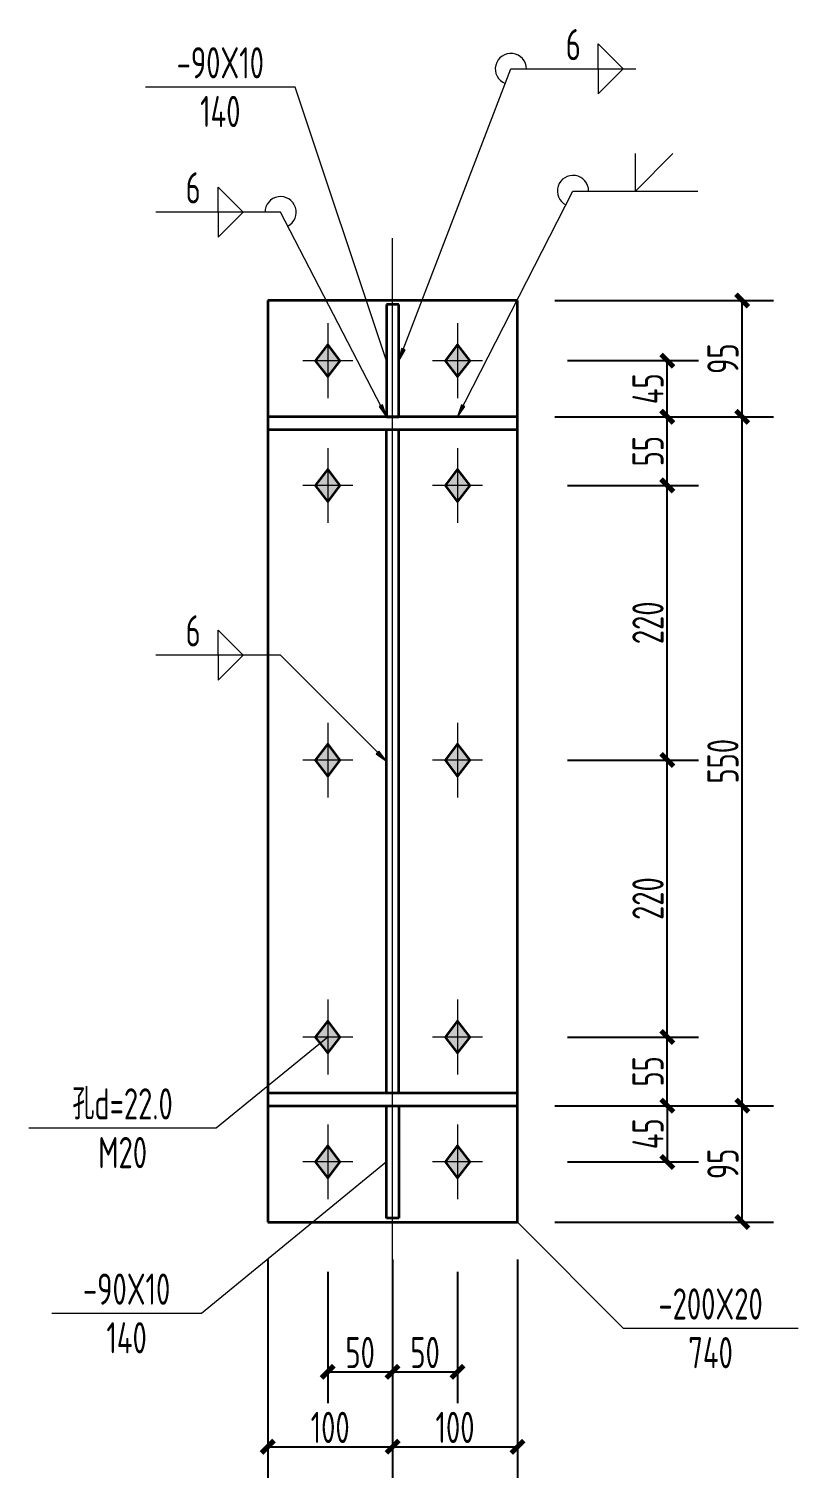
# Model space of a CAD drawing. Header units: millimetres. Extents: x 6950065 to 7140129, y 16284814 to 19754034.
# Drawn here: x 7058220 to 7064379, y 17926521 to 17938128 of the extents above; entities that cross this region are included whole.
import ezdxf
from ezdxf.enums import TextEntityAlignment as Align

# ---------------------------------------------------------------- set-up
doc = ezdxf.new("R2010")
doc.units = ezdxf.units.MM
doc.header["$LTSCALE"] = 1500
doc.header["$MEASUREMENT"] = 0
doc.linetypes.add('线型6', pattern=[8.75, 5, -1.25, 1.25, -1.25])
doc.layers.get('Defpoints').update_dxf_attribs({"color": 1})
for name, color, linetype, lineweight in [('10', 7, 'Continuous', 35), ('20', 2, 'Continuous', 35), ('尺寸标注', 9, 'Continuous', 18), ('焊缝标注', 9, 'Continuous', 18), ('螺栓孔标注', 9, 'Continuous', 18), ('钢板标注', 9, 'Continuous', 18)]:
    doc.layers.add(name, color=color, linetype=linetype, lineweight=lineweight)
doc.styles.add('FromPkpm', font='Pkpmeng', dxfattribs={"width": 0.7, "bigfont": 'hztxt'})
doc.dimstyles.new('Pkpm_1.00', dxfattribs={"dimtxt": 250, "dimasz": 100, "dimexe": 250, "dimexo": 0.0625, "dimgap": 30, "dimtad": 1, "dimdec": 0, "dimrnd": 5, "dimzin": 0, "dimdsep": 46, "dimtxsty": 'FromPkpm', "dimblk1": 'ARCHTICK', "dimblk2": 'ARCHTICK', "dimsah": 1, "dimcen": 0.09, "dimadec": 0, "dimazin": 0, "dimtfac": 1, "dimtdec": 0, "dimtix": 1, "dimtmove": 2, "dimatfit": 1, "dimfxl": 0, "dimtolj": 1, "dimtzin": 0, "dimarcsym": 0})

# ---------------------------------------------------------------- blocks, each defined once
blk = doc.blocks.new('_ArchTick')
at = {"color": 0, "linetype": 'ByBlock', "const_width": 0.4}
blk.add_lwpolyline([(-0.5, -0.5), (0.5, 0.5)], dxfattribs=at)
blk = doc.blocks.new('*D354')
at = {"layer": 'Defpoints', "color": 0, "linetype": 'Continuous'}
for p in [(7062132, 17935471), (7063332, 17935471), (7062132, 17935021)]:
    blk.add_point(p, dxfattribs=at)
at = {"layer": '尺寸标注', "color": 0, "linetype": 'Continuous', "lineweight": -2}
for p, q in [((7062532, 17935471), (7063582, 17935471)), ((7063332, 17935021), (7063332, 17935471)), ((7062532, 17935021), (7063582, 17935021))]:
    blk.add_line(p, q, dxfattribs=at)
at = {"layer": '尺寸标注', "color": 0, "linetype": 'Continuous', "lineweight": -2, "xscale": 100, "yscale": 100, "zscale": 100}
for p, rotation in [((7063332, 17935471), 90), ((7063332, 17935021), 270)]:
    blk.add_blockref('_ArchTick', p, dxfattribs=dict(at, rotation=rotation))
at = {"layer": '尺寸标注', "color": 0, "linetype": 'Continuous', "lineweight": 18, "insert": (7063177, 17935246), "char_height": 250, "attachment_point": 5, "rotation": 90, "style": 'FromPkpm'}
blk.add_mtext('\\A1;45', dxfattribs=at)
blk = doc.blocks.new('*D355')
at = {"layer": 'Defpoints', "color": 0, "linetype": 'Continuous'}
for p in [(7062132, 17935021), (7063332, 17935021), (7062132, 17934471)]:
    blk.add_point(p, dxfattribs=at)
at = {"layer": '尺寸标注', "color": 0, "linetype": 'Continuous', "lineweight": -2}
for p, q in [((7062532, 17935021), (7063582, 17935021)), ((7063332, 17934471), (7063332, 17935021)), ((7062532, 17934471), (7063582, 17934471))]:
    blk.add_line(p, q, dxfattribs=at)
at = {"layer": '尺寸标注', "color": 0, "linetype": 'Continuous', "lineweight": -2, "xscale": 100, "yscale": 100, "zscale": 100}
for p, rotation in [((7063332, 17935021), 90), ((7063332, 17934471), 270)]:
    blk.add_blockref('_ArchTick', p, dxfattribs=dict(at, rotation=rotation))
at = {"layer": '尺寸标注', "color": 0, "linetype": 'Continuous', "lineweight": 18, "insert": (7063177, 17934746), "char_height": 250, "attachment_point": 5, "rotation": 90, "style": 'FromPkpm'}
blk.add_mtext('\\A1;55', dxfattribs=at)
blk = doc.blocks.new('*D356')
at = {"layer": 'Defpoints', "color": 0, "linetype": 'Continuous'}
for p in [(7062132, 17929503), (7063332, 17929503), (7062132, 17929053)]:
    blk.add_point(p, dxfattribs=at)
at = {"layer": '尺寸标注', "color": 0, "linetype": 'Continuous', "lineweight": -2}
for p, q in [((7062532, 17929503), (7063582, 17929503)), ((7063332, 17929503), (7063332, 17929053)), ((7062532, 17929053), (7063582, 17929053))]:
    blk.add_line(p, q, dxfattribs=at)
at = {"layer": '尺寸标注', "color": 0, "linetype": 'Continuous', "lineweight": -2, "xscale": 100, "yscale": 100, "zscale": 100}
for p, rotation in [((7063332, 17929503), 90), ((7063332, 17929053), 270)]:
    blk.add_blockref('_ArchTick', p, dxfattribs=dict(at, rotation=rotation))
at = {"layer": '尺寸标注', "color": 0, "linetype": 'Continuous', "lineweight": 18, "insert": (7063177, 17929278), "char_height": 250, "attachment_point": 5, "rotation": 90, "style": 'FromPkpm'}
blk.add_mtext('\\A1;45', dxfattribs=at)
blk = doc.blocks.new('*D357')
at = {"layer": 'Defpoints', "color": 0, "linetype": 'Continuous'}
for p in [(7062132, 17930053), (7063332, 17930053), (7062132, 17929503)]:
    blk.add_point(p, dxfattribs=at)
at = {"layer": '尺寸标注', "color": 0, "linetype": 'Continuous', "lineweight": -2}
for p, q in [((7062532, 17930053), (7063582, 17930053)), ((7063332, 17929503), (7063332, 17930053)), ((7062532, 17929503), (7063582, 17929503))]:
    blk.add_line(p, q, dxfattribs=at)
at = {"layer": '尺寸标注', "color": 0, "linetype": 'Continuous', "lineweight": -2, "xscale": 100, "yscale": 100, "zscale": 100}
for p, rotation in [((7063332, 17930053), 90), ((7063332, 17929503), 270)]:
    blk.add_blockref('_ArchTick', p, dxfattribs=dict(at, rotation=rotation))
at = {"layer": '尺寸标注', "color": 0, "linetype": 'Continuous', "lineweight": 18, "insert": (7063177, 17929778), "char_height": 250, "attachment_point": 5, "rotation": 90, "style": 'FromPkpm'}
blk.add_mtext('\\A1;55', dxfattribs=at)
blk = doc.blocks.new('*D358')
at = {"layer": 'Defpoints', "color": 0, "linetype": 'Continuous'}
for p in [(7062132, 17934471), (7063332, 17934471), (7062132, 17932271)]:
    blk.add_point(p, dxfattribs=at)
at = {"layer": '尺寸标注', "color": 0, "linetype": 'Continuous', "lineweight": -2}
for p, q in [((7062532, 17934471), (7063582, 17934471)), ((7063332, 17932271), (7063332, 17934471)), ((7062532, 17932271), (7063582, 17932271))]:
    blk.add_line(p, q, dxfattribs=at)
at = {"layer": '尺寸标注', "color": 0, "linetype": 'Continuous', "lineweight": -2, "xscale": 100, "yscale": 100, "zscale": 100}
for p, rotation in [((7063332, 17934471), 90), ((7063332, 17932271), 270)]:
    blk.add_blockref('_ArchTick', p, dxfattribs=dict(at, rotation=rotation))
at = {"layer": '尺寸标注', "color": 0, "linetype": 'Continuous', "lineweight": 18, "insert": (7063177, 17933371), "char_height": 250, "attachment_point": 5, "rotation": 90, "style": 'FromPkpm'}
blk.add_mtext('\\A1;220', dxfattribs=at)
blk = doc.blocks.new('*D359')
at = {"layer": 'Defpoints', "color": 0, "linetype": 'Continuous'}
for p in [(7062132, 17932271), (7063332, 17932271), (7062132, 17930053)]:
    blk.add_point(p, dxfattribs=at)
at = {"layer": '尺寸标注', "color": 0, "linetype": 'Continuous', "lineweight": -2}
for p, q in [((7062532, 17932271), (7063582, 17932271)), ((7063332, 17930053), (7063332, 17932271)), ((7062532, 17930053), (7063582, 17930053))]:
    blk.add_line(p, q, dxfattribs=at)
at = {"layer": '尺寸标注', "color": 0, "linetype": 'Continuous', "lineweight": -2, "xscale": 100, "yscale": 100, "zscale": 100}
for p, rotation in [((7063332, 17932271), 90), ((7063332, 17930053), 270)]:
    blk.add_blockref('_ArchTick', p, dxfattribs=dict(at, rotation=rotation))
at = {"layer": '尺寸标注', "color": 0, "linetype": 'Continuous', "lineweight": 18, "insert": (7063177, 17931162), "char_height": 250, "attachment_point": 5, "rotation": 90, "style": 'FromPkpm'}
blk.add_mtext('\\A1;220', dxfattribs=at)
blk = doc.blocks.new('*D360')
at = {"layer": 'Defpoints', "color": 0, "linetype": 'Continuous'}
for p in [(7060612, 17928571), (7061132, 17928571), (7061132, 17927371)]:
    blk.add_point(p, dxfattribs=at)
at = {"layer": '尺寸标注', "color": 0, "linetype": 'Continuous', "lineweight": -2}
for p, q in [((7060612, 17928171), (7060612, 17927121)), ((7061132, 17928171), (7061132, 17927121)), ((7060612, 17927371), (7061132, 17927371))]:
    blk.add_line(p, q, dxfattribs=at)
at = {"layer": '尺寸标注', "color": 0, "linetype": 'Continuous', "lineweight": -2, "xscale": 100, "yscale": 100, "zscale": 100, "rotation": 180}
blk.add_blockref('_ArchTick', (7060612, 17927371), dxfattribs=at)
at = {"layer": '尺寸标注', "color": 0, "linetype": 'Continuous', "lineweight": -2, "xscale": 100, "yscale": 100, "zscale": 100}
blk.add_blockref('_ArchTick', (7061132, 17927371), dxfattribs=at)
at = {"layer": '尺寸标注', "color": 0, "linetype": 'Continuous', "lineweight": 18, "insert": (7060872, 17927526), "char_height": 250, "attachment_point": 5, "style": 'FromPkpm'}
blk.add_mtext('\\A1;50', dxfattribs=at)
blk = doc.blocks.new('*D361')
at = {"layer": 'Defpoints', "color": 0, "linetype": 'Continuous'}
for p in [(7061132, 17928571), (7061652, 17928571), (7061652, 17927371)]:
    blk.add_point(p, dxfattribs=at)
at = {"layer": '尺寸标注', "color": 0, "linetype": 'Continuous', "lineweight": -2}
for p, q in [((7061132, 17928171), (7061132, 17927121)), ((7061652, 17928171), (7061652, 17927121)), ((7061132, 17927371), (7061652, 17927371))]:
    blk.add_line(p, q, dxfattribs=at)
at = {"layer": '尺寸标注', "color": 0, "linetype": 'Continuous', "lineweight": -2, "xscale": 100, "yscale": 100, "zscale": 100, "rotation": 180}
blk.add_blockref('_ArchTick', (7061132, 17927371), dxfattribs=at)
at = {"layer": '尺寸标注', "color": 0, "linetype": 'Continuous', "lineweight": -2, "xscale": 100, "yscale": 100, "zscale": 100}
blk.add_blockref('_ArchTick', (7061652, 17927371), dxfattribs=at)
at = {"layer": '尺寸标注', "color": 0, "linetype": 'Continuous', "lineweight": 18, "insert": (7061392, 17927526), "char_height": 250, "attachment_point": 5, "style": 'FromPkpm'}
blk.add_mtext('\\A1;50', dxfattribs=at)
blk = doc.blocks.new('*D362')
at = {"layer": 'Defpoints', "color": 0, "linetype": 'Continuous'}
for p in [(7060132, 17928571), (7061132, 17928571), (7061132, 17926771)]:
    blk.add_point(p, dxfattribs=at)
at = {"layer": '尺寸标注', "color": 0, "linetype": 'Continuous', "lineweight": -2}
for p, q in [((7060132, 17928271), (7060132, 17926521)), ((7061132, 17928271), (7061132, 17926521)), ((7060132, 17926771), (7061132, 17926771))]:
    blk.add_line(p, q, dxfattribs=at)
at = {"layer": '尺寸标注', "color": 0, "linetype": 'Continuous', "lineweight": -2, "xscale": 100, "yscale": 100, "zscale": 100, "rotation": 180}
blk.add_blockref('_ArchTick', (7060132, 17926771), dxfattribs=at)
at = {"layer": '尺寸标注', "color": 0, "linetype": 'Continuous', "lineweight": -2, "xscale": 100, "yscale": 100, "zscale": 100}
blk.add_blockref('_ArchTick', (7061132, 17926771), dxfattribs=at)
at = {"layer": '尺寸标注', "color": 0, "linetype": 'Continuous', "lineweight": 18, "insert": (7060632, 17926926), "char_height": 250, "attachment_point": 5, "style": 'FromPkpm'}
blk.add_mtext('\\A1;100', dxfattribs=at)
blk = doc.blocks.new('*D363')
at = {"layer": 'Defpoints', "color": 0, "linetype": 'Continuous'}
for p in [(7061132, 17928571), (7062132, 17928571), (7062132, 17926771)]:
    blk.add_point(p, dxfattribs=at)
at = {"layer": '尺寸标注', "color": 0, "linetype": 'Continuous', "lineweight": -2}
for p, q in [((7061132, 17928271), (7061132, 17926521)), ((7062132, 17928271), (7062132, 17926521)), ((7061132, 17926771), (7062132, 17926771))]:
    blk.add_line(p, q, dxfattribs=at)
at = {"layer": '尺寸标注', "color": 0, "linetype": 'Continuous', "lineweight": -2, "xscale": 100, "yscale": 100, "zscale": 100, "rotation": 180}
blk.add_blockref('_ArchTick', (7061132, 17926771), dxfattribs=at)
at = {"layer": '尺寸标注', "color": 0, "linetype": 'Continuous', "lineweight": -2, "xscale": 100, "yscale": 100, "zscale": 100}
blk.add_blockref('_ArchTick', (7062132, 17926771), dxfattribs=at)
at = {"layer": '尺寸标注', "color": 0, "linetype": 'Continuous', "lineweight": 18, "insert": (7061632, 17926926), "char_height": 250, "attachment_point": 5, "style": 'FromPkpm'}
blk.add_mtext('\\A1;100', dxfattribs=at)
blk = doc.blocks.new('*D364')
at = {"layer": 'Defpoints', "color": 0, "linetype": 'Continuous'}
for p in [(7062132, 17929503), (7063932, 17929503), (7062132, 17928571)]:
    blk.add_point(p, dxfattribs=at)
at = {"layer": '尺寸标注', "color": 0, "linetype": 'Continuous', "lineweight": -2}
for p, q in [((7062432, 17929503), (7064182, 17929503)), ((7063932, 17928571), (7063932, 17929503)), ((7062432, 17928571), (7064182, 17928571))]:
    blk.add_line(p, q, dxfattribs=at)
at = {"layer": '尺寸标注', "color": 0, "linetype": 'Continuous', "lineweight": -2, "xscale": 100, "yscale": 100, "zscale": 100}
for p, rotation in [((7063932, 17929503), 90), ((7063932, 17928571), 270)]:
    blk.add_blockref('_ArchTick', p, dxfattribs=dict(at, rotation=rotation))
at = {"layer": '尺寸标注', "color": 0, "linetype": 'Continuous', "lineweight": 18, "insert": (7063777, 17929037), "char_height": 250, "attachment_point": 5, "rotation": 90, "style": 'FromPkpm'}
blk.add_mtext('\\A1;95', dxfattribs=at)
blk = doc.blocks.new('*D365')
at = {"layer": 'Defpoints', "color": 0, "linetype": 'Continuous'}
for p in [(7062132, 17935021), (7063932, 17935021), (7062132, 17929503)]:
    blk.add_point(p, dxfattribs=at)
at = {"layer": '尺寸标注', "color": 0, "linetype": 'Continuous', "lineweight": -2}
for p, q in [((7062432, 17935021), (7064182, 17935021)), ((7063932, 17929503), (7063932, 17935021)), ((7062432, 17929503), (7064182, 17929503))]:
    blk.add_line(p, q, dxfattribs=at)
at = {"layer": '尺寸标注', "color": 0, "linetype": 'Continuous', "lineweight": -2, "xscale": 100, "yscale": 100, "zscale": 100}
for p, rotation in [((7063932, 17935021), 90), ((7063932, 17929503), 270)]:
    blk.add_blockref('_ArchTick', p, dxfattribs=dict(at, rotation=rotation))
at = {"layer": '尺寸标注', "color": 0, "linetype": 'Continuous', "lineweight": 18, "insert": (7063777, 17932262), "char_height": 250, "attachment_point": 5, "rotation": 90, "style": 'FromPkpm'}
blk.add_mtext('\\A1;550', dxfattribs=at)
blk = doc.blocks.new('*D366')
at = {"layer": 'Defpoints', "color": 0, "linetype": 'Continuous'}
for p in [(7062132, 17935953), (7063932, 17935953), (7062132, 17935021)]:
    blk.add_point(p, dxfattribs=at)
at = {"layer": '尺寸标注', "color": 0, "linetype": 'Continuous', "lineweight": -2}
for p, q in [((7062432, 17935953), (7064182, 17935953)), ((7063932, 17935021), (7063932, 17935953)), ((7062432, 17935021), (7064182, 17935021))]:
    blk.add_line(p, q, dxfattribs=at)
at = {"layer": '尺寸标注', "color": 0, "linetype": 'Continuous', "lineweight": -2, "xscale": 100, "yscale": 100, "zscale": 100}
for p, rotation in [((7063932, 17935953), 90), ((7063932, 17935021), 270)]:
    blk.add_blockref('_ArchTick', p, dxfattribs=dict(at, rotation=rotation))
at = {"layer": '尺寸标注', "color": 0, "linetype": 'Continuous', "lineweight": 18, "insert": (7063777, 17935487), "char_height": 250, "attachment_point": 5, "rotation": 90, "style": 'FromPkpm'}
blk.add_mtext('\\A1;95', dxfattribs=at)

msp = doc.modelspace()

# ---------------------------------------------------------------- hatches: boundary and pattern name
at = {"layer": '10'}
for points in [[(7060612.4, 17935600.5), (7060512.4, 17935470.5), (7060612.4, 17935340.5), (7060712.4, 17935470.5)], [(7061652.4, 17935600.5), (7061552.4, 17935470.5), (7061652.4, 17935340.5), (7061752.4, 17935470.5)], [(7060612.4, 17934600.5), (7060512.4, 17934470.5), (7060612.4, 17934340.5), (7060712.4, 17934470.5)], [(7061652.4, 17934600.5), (7061552.4, 17934470.5), (7061652.4, 17934340.5), (7061752.4, 17934470.5)], [(7060612.4, 17932400.5), (7060512.4, 17932270.5), (7060612.4, 17932140.5), (7060712.4, 17932270.5)], [(7061652.4, 17932400.5), (7061552.4, 17932270.5), (7061652.4, 17932140.5), (7061752.4, 17932270.5)], [(7060612.4, 17930183), (7060512.4, 17930053), (7060612.4, 17929923), (7060712.4, 17930053)], [(7061652.4, 17930183), (7061552.4, 17930053), (7061652.4, 17929923), (7061752.4, 17930053)], [(7060612.4, 17929183), (7060512.4, 17929053), (7060612.4, 17928923), (7060712.4, 17929053)], [(7061652.4, 17929183), (7061552.4, 17929053), (7061652.4, 17928923), (7061752.4, 17929053)]]:
    msp.add_hatch(color=1, dxfattribs=at).paths.add_polyline_path(points)
at = {"layer": '焊缝标注'}
for points in [[(7061182.4, 17935470.5), (7061232.2, 17935558.5), (7061204.2, 17935569.3)], [(7061082.4, 17935020.5), (7061049.8, 17935116.2), (7061023.1, 17935102.5)], [(7061652.4, 17935020.5), (7061711.2, 17935102.8), (7061684.5, 17935116.4)], [(7061082.4, 17932261.7), (7061022.3, 17932343.1), (7061001.1, 17932321.9)]]:
    msp.add_hatch(color=3, dxfattribs=at).paths.add_polyline_path(points)

# ---------------------------------------------------------------- linework, layer by layer
at = {"layer": '10', "linetype": '线型6', "lineweight": 18, "ltscale": 100}
msp.add_line((7061132.4, 17928070.5), (7061132.4, 17936453), dxfattribs=at)
at = {"layer": '10', "color": 9, "lineweight": 18, "ltscale": 100}
for p, q in [((7060612.4, 17935770.5), (7060612.4, 17935170.5)), ((7061652.4, 17935770.5), (7061652.4, 17935170.5)), ((7060812.4, 17935470.5), (7060412.4, 17935470.5)), ((7061852.4, 17935470.5), (7061452.4, 17935470.5)), ((7060612.4, 17934770.5), (7060612.4, 17934170.5)), ((7061652.4, 17934770.5), (7061652.4, 17934170.5)), ((7060812.4, 17934470.5), (7060412.4, 17934470.5)), ((7061852.4, 17934470.5), (7061452.4, 17934470.5)), ((7060612.4, 17932570.5), (7060612.4, 17931970.5)), ((7061652.4, 17932570.5), (7061652.4, 17931970.5)), ((7060812.4, 17932270.5), (7060412.4, 17932270.5)), ((7061852.4, 17932270.5), (7061452.4, 17932270.5)), ((7060612.4, 17930353), (7060612.4, 17929753)), ((7061652.4, 17930353), (7061652.4, 17929753)), ((7060812.4, 17930053), (7060412.4, 17930053)), ((7061852.4, 17930053), (7061452.4, 17930053)), ((7060612.4, 17929353), (7060612.4, 17928753)), ((7061652.4, 17929353), (7061652.4, 17928753)), ((7060812.4, 17929053), (7060412.4, 17929053)), ((7061852.4, 17929053), (7061452.4, 17929053))]:
    msp.add_line(p, q, dxfattribs=at)
at = {"layer": '10', "color": 3, "lineweight": 35, "ltscale": 100}
for p, q in [((7062132.4, 17935020.5), (7060132.4, 17935020.5)), ((7060132.4, 17935020.5), (7060132.4, 17934920.5)), ((7060132.4, 17934920.5), (7062132.4, 17934920.5)), ((7061082.4, 17929603), (7061082.4, 17934920.5)), ((7061182.4, 17929603), (7061182.4, 17934920.5)), ((7062132.4, 17934920.5), (7062132.4, 17935020.5)), ((7062132.4, 17929603), (7060132.4, 17929603)), ((7060132.4, 17929603), (7060132.4, 17929503)), ((7062132.4, 17929503), (7062132.4, 17929603)), ((7060132.4, 17929503), (7062132.4, 17929503))]:
    msp.add_line(p, q, dxfattribs=at)
at = {"layer": '10', "color": 1, "linetype": 'Continuous'}
for points in [[(7060612.4, 17935600.5), (7060512.4, 17935470.5), (7060612.4, 17935340.5), (7060712.4, 17935470.5)], [(7061652.4, 17935600.5), (7061552.4, 17935470.5), (7061652.4, 17935340.5), (7061752.4, 17935470.5)], [(7060612.4, 17934600.5), (7060512.4, 17934470.5), (7060612.4, 17934340.5), (7060712.4, 17934470.5)], [(7061652.4, 17934600.5), (7061552.4, 17934470.5), (7061652.4, 17934340.5), (7061752.4, 17934470.5)], [(7060612.4, 17932400.5), (7060512.4, 17932270.5), (7060612.4, 17932140.5), (7060712.4, 17932270.5)], [(7061652.4, 17932400.5), (7061552.4, 17932270.5), (7061652.4, 17932140.5), (7061752.4, 17932270.5)], [(7060612.4, 17930183), (7060512.4, 17930053), (7060612.4, 17929923), (7060712.4, 17930053)], [(7061652.4, 17930183), (7061552.4, 17930053), (7061652.4, 17929923), (7061752.4, 17930053)], [(7060612.4, 17929183), (7060512.4, 17929053), (7060612.4, 17928923), (7060712.4, 17929053)], [(7061652.4, 17929183), (7061552.4, 17929053), (7061652.4, 17928923), (7061752.4, 17929053)]]:
    msp.add_lwpolyline(points, close=True, dxfattribs=at)
at = {"layer": '20', "lineweight": 35, "ltscale": 100}
for p, q in [((7062132.4, 17935953), (7060132.4, 17935953)), ((7060132.4, 17935953), (7060132.4, 17928570.5)), ((7062132.4, 17928570.5), (7062132.4, 17935953)), ((7061182.4, 17935920.5), (7061082.4, 17935920.5)), ((7061082.4, 17935920.5), (7061082.4, 17935020.5)), ((7061182.4, 17935020.5), (7061182.4, 17935920.5)), ((7061082.4, 17935020.5), (7061182.4, 17935020.5)), ((7061082.4, 17929503), (7061182.4, 17929503)), ((7061082.4, 17928603), (7061082.4, 17929503)), ((7061182.4, 17929503), (7061182.4, 17928603)), ((7060132.4, 17928570.5), (7062132.4, 17928570.5)), ((7061182.4, 17928603), (7061082.4, 17928603))]:
    msp.add_line(p, q, dxfattribs=at)
at = {"layer": '焊缝标注', "color": 3, "lineweight": 18, "ltscale": 100}
for p, q in [((7062779.1, 17938007.7), (7062979.1, 17937807.7)), ((7062779.1, 17937807.7), (7062779.1, 17938007.7)), ((7061182.4, 17935470.5), (7062079.1, 17937807.7)), ((7062079.1, 17937807.7), (7063079.1, 17937807.7)), ((7062779.1, 17937607.7), (7062979.1, 17937807.7)), ((7062779.1, 17937807.7), (7062779.1, 17937607.7)), ((7063076.5, 17936829.7), (7063076.5, 17937129.7)), ((7063076.5, 17936829.7), (7063376.5, 17937129.7)), ((7059935.2, 17936659.9), (7059735.2, 17936859.9)), ((7059735.2, 17936659.9), (7059735.2, 17936859.9)), ((7061652.4, 17935020.5), (7062576.5, 17936829.7)), ((7062576.5, 17936829.7), (7063576.5, 17936829.7)), ((7060235.2, 17936659.9), (7059235.2, 17936659.9)), ((7059935.2, 17936659.9), (7059735.2, 17936459.9)), ((7059735.2, 17936659.9), (7059735.2, 17936459.9)), ((7061082.4, 17935020.5), (7060235.2, 17936659.9)), ((7059934.8, 17933111.3), (7059734.8, 17933311.3)), ((7059734.8, 17933111.3), (7059734.8, 17933311.3)), ((7060234.8, 17933111.3), (7059234.8, 17933111.3)), ((7059934.8, 17933111.3), (7059734.8, 17932911.3)), ((7059734.8, 17933111.3), (7059734.8, 17932911.3)), ((7061082.4, 17932261.7), (7060234.8, 17933111.3))]:
    msp.add_line(p, q, dxfattribs=at)
at = {"layer": '焊缝标注', "color": 3, "linetype": 'Continuous'}
for points in [[(7061182.4, 17935470.5), (7061232.2, 17935558.5), (7061204.2, 17935569.3)], [(7061082.4, 17935020.5), (7061049.8, 17935116.2), (7061023.1, 17935102.5)], [(7061652.4, 17935020.5), (7061711.2, 17935102.8), (7061684.5, 17935116.4)], [(7061082.4, 17932261.7), (7061022.3, 17932343.1), (7061001.1, 17932321.9)]]:
    msp.add_lwpolyline(points, close=True, dxfattribs=at)
at = {"layer": '焊缝标注', "color": 3, "lineweight": 18, "ltscale": 100}
for centre, start, end in [((7062079.1, 17937807.7), 0, 249.00781), ((7062576.5, 17936829.7), 0, 242.94139), ((7060235.2, 17936659.9), 297.32971, 180)]:
    msp.add_arc(centre, 125, start, end, dxfattribs=at)
at = {"layer": '螺栓孔标注', "color": 6, "lineweight": 18, "ltscale": 100}
for p, q in [((7060612.4, 17930053), (7059720.1, 17929322.4)), ((7059720.1, 17929322.4), (7058220.1, 17929322.4))]:
    msp.add_line(p, q, dxfattribs=at)
at = {"layer": '螺栓孔标注', "color": 6, "ltscale": 100, "const_width": 10}
msp.add_lwpolyline([(7060617.4, 17930053, 1), (7060607.4, 17930053, 1)], format="xyb", close=True, dxfattribs=at)
at = {"layer": '钢板标注', "color": 2, "lineweight": 18, "ltscale": 100}
for p, q in [((7060352.1, 17937661.9), (7059152.1, 17937661.9)), ((7061082.4, 17935470.5), (7060352.1, 17937661.9)), ((7061082.4, 17929053), (7059601.9, 17927838.8)), ((7062132.4, 17928570.5), (7062978.5, 17927719.6)), ((7059601.9, 17927838.8), (7058401.9, 17927838.8)), ((7062978.5, 17927719.6), (7064378.5, 17927719.6))]:
    msp.add_line(p, q, dxfattribs=at)
at = {"layer": '钢板标注', "color": 2, "ltscale": 100, "const_width": 10}
for points in [[(7061087.4, 17935470.5, 1), (7061077.4, 17935470.5, 1)], [(7061087.4, 17929053, 1), (7061077.4, 17929053, 1)], [(7062137.4, 17928570.5, 1), (7062127.4, 17928570.5, 1)]]:
    msp.add_lwpolyline(points, format="xyb", close=True, dxfattribs=at)

# ---------------------------------------------------------------- texts
at = {"layer": '焊缝标注', "color": 3, "lineweight": 25, "style": 'FromPkpm', "width": 0.7}
for p in [(7062579.1, 17937877.7), (7059535.2, 17936729.9), (7059534.8, 17933181.3)]:
    msp.add_text('6', height=250, dxfattribs=at).set_placement(p, align=Align.CENTER)
at = {"layer": '螺栓孔标注', "color": 6, "lineweight": 25, "style": 'FromPkpm', "width": 0.7}
msp.add_text('孔d=22.0', height=250, dxfattribs=at).set_placement((7058970.1, 17929392.4), align=Align.CENTER)
msp.add_text('M20', height=250, dxfattribs=at).set_placement((7058970.1, 17929252.4), align=Align.TOP_CENTER)
at = {"layer": '钢板标注', "color": 2, "lineweight": 25, "style": 'FromPkpm', "width": 0.7}
for s, p in [('-90X10', (7059752.1, 17937731.9)), ('-90X10', (7059001.9, 17927908.8)), ('-200X20', (7063678.5, 17927789.6))]:
    msp.add_text(s, height=250, dxfattribs=at).set_placement(p, align=Align.CENTER)
for s, p in [('140', (7059752.1, 17937591.9)), ('140', (7059001.9, 17927768.8)), ('740', (7063678.5, 17927649.6))]:
    msp.add_text(s, height=250, dxfattribs=at).set_placement(p, align=Align.TOP_CENTER)

# ---------------------------------------------------------------- dimensions: what is measured, and where the dimension line sits
at = {"layer": '尺寸标注', "linetype": 'Continuous', "lineweight": 18}
for base, p1, p2, text, override, picture, middle in [((7063932.4, 17935953), (7062132.4, 17935020.5), (7062132.4, 17935953), '95', {"dimexo": 300, "dimtad": 1, "dimjust": 0, "dimtih": 0, "dimtoh": 0, "dimtmove": 0, "dimatfit": 3}, '*D366', (7063777.4, 17935486.7)), ((7063332.4, 17935470.5), (7062132.4, 17935020.5), (7062132.4, 17935470.5), '45', {"dimexo": 400, "dimtad": 1, "dimjust": 2, "dimtih": 0, "dimtoh": 0, "dimtix": 0, "dimtmove": 0, "dimatfit": 3}, '*D354', (7063177.4, 17935245.5)), ((7063332.4, 17935020.5), (7062132.4, 17934470.5), (7062132.4, 17935020.5), '55', {"dimexo": 400, "dimtad": 1, "dimjust": 0, "dimtih": 0, "dimtoh": 0, "dimtmove": 0, "dimatfit": 3}, '*D355', (7063177.4, 17934745.5)), ((7063932.4, 17935020.5), (7062132.4, 17929503), (7062132.4, 17935020.5), '550', {"dimexo": 300, "dimtad": 1, "dimjust": 0, "dimtih": 0, "dimtoh": 0, "dimtmove": 0, "dimatfit": 3}, '*D365', (7063777.4, 17932261.7)), ((7063332.4, 17934470.5), (7062132.4, 17932270.5), (7062132.4, 17934470.5), '220', {"dimexo": 400, "dimtad": 1, "dimjust": 0, "dimtih": 0, "dimtoh": 0, "dimtmove": 0, "dimatfit": 3}, '*D358', (7063177.4, 17933370.5)), ((7063332.4, 17932270.5), (7062132.4, 17930053), (7062132.4, 17932270.5), '220', {"dimexo": 400, "dimtad": 1, "dimjust": 0, "dimtih": 0, "dimtoh": 0, "dimtmove": 0, "dimatfit": 3}, '*D359', (7063177.4, 17931161.7)), ((7063332.4, 17930053), (7062132.4, 17929503), (7062132.4, 17930053), '55', {"dimexo": 400, "dimtad": 1, "dimjust": 0, "dimtih": 0, "dimtoh": 0, "dimtmove": 0, "dimatfit": 3}, '*D357', (7063177.4, 17929778)), ((7063332.4, 17929503), (7062132.4, 17929053), (7062132.4, 17929503), '45', {"dimexo": 400, "dimtad": 1, "dimjust": 1, "dimtih": 0, "dimtoh": 0, "dimtix": 0, "dimtmove": 0, "dimatfit": 3}, '*D356', (7063177.4, 17929278)), ((7063932.4, 17929503), (7062132.4, 17928570.5), (7062132.4, 17929503), '95', {"dimexo": 300, "dimtad": 1, "dimjust": 0, "dimtih": 0, "dimtoh": 0, "dimtmove": 0, "dimatfit": 3}, '*D364', (7063777.4, 17929036.7))]:
    dim = msp.add_linear_dim(base=base, p1=p1, p2=p2, angle=90, text=text, dimstyle='Pkpm_1.00', override=override, dxfattribs=at)
    dim.commit()
    dim.dimension.update_dxf_attribs({"geometry": picture, "text_midpoint": middle})
for base, p1, p2, text, override, picture, middle in [((7061132.4, 17926770.5), (7060132.4, 17928570.5), (7061132.4, 17928570.5), '100', {"dimexo": 300, "dimtad": 1, "dimjust": 0, "dimtih": 0, "dimtoh": 0, "dimtmove": 0, "dimatfit": 3}, '*D362', (7060632.4, 17926925.5)), ((7061132.4, 17927370.5), (7060612.4, 17928570.5), (7061132.4, 17928570.5), '50', {"dimexo": 400, "dimtad": 1, "dimjust": 0, "dimtih": 0, "dimtoh": 0, "dimtmove": 0, "dimatfit": 3}, '*D360', (7060872.4, 17927525.5)), ((7061652.4, 17927370.5), (7061132.4, 17928570.5), (7061652.4, 17928570.5), '50', {"dimexo": 400, "dimtad": 1, "dimjust": 0, "dimtih": 0, "dimtoh": 0, "dimtmove": 0, "dimatfit": 3}, '*D361', (7061392.4, 17927525.5)), ((7062132.4, 17926770.5), (7061132.4, 17928570.5), (7062132.4, 17928570.5), '100', {"dimexo": 300, "dimtad": 1, "dimjust": 0, "dimtih": 0, "dimtoh": 0, "dimtmove": 0, "dimatfit": 3}, '*D363', (7061632.4, 17926925.5))]:
    dim = msp.add_linear_dim(base=base, p1=p1, p2=p2, text=text, dimstyle='Pkpm_1.00', override=override, dxfattribs=at)
    dim.commit()
    dim.dimension.update_dxf_attribs({"geometry": picture, "text_midpoint": middle})

doc.saveas('drawing.dxf')
